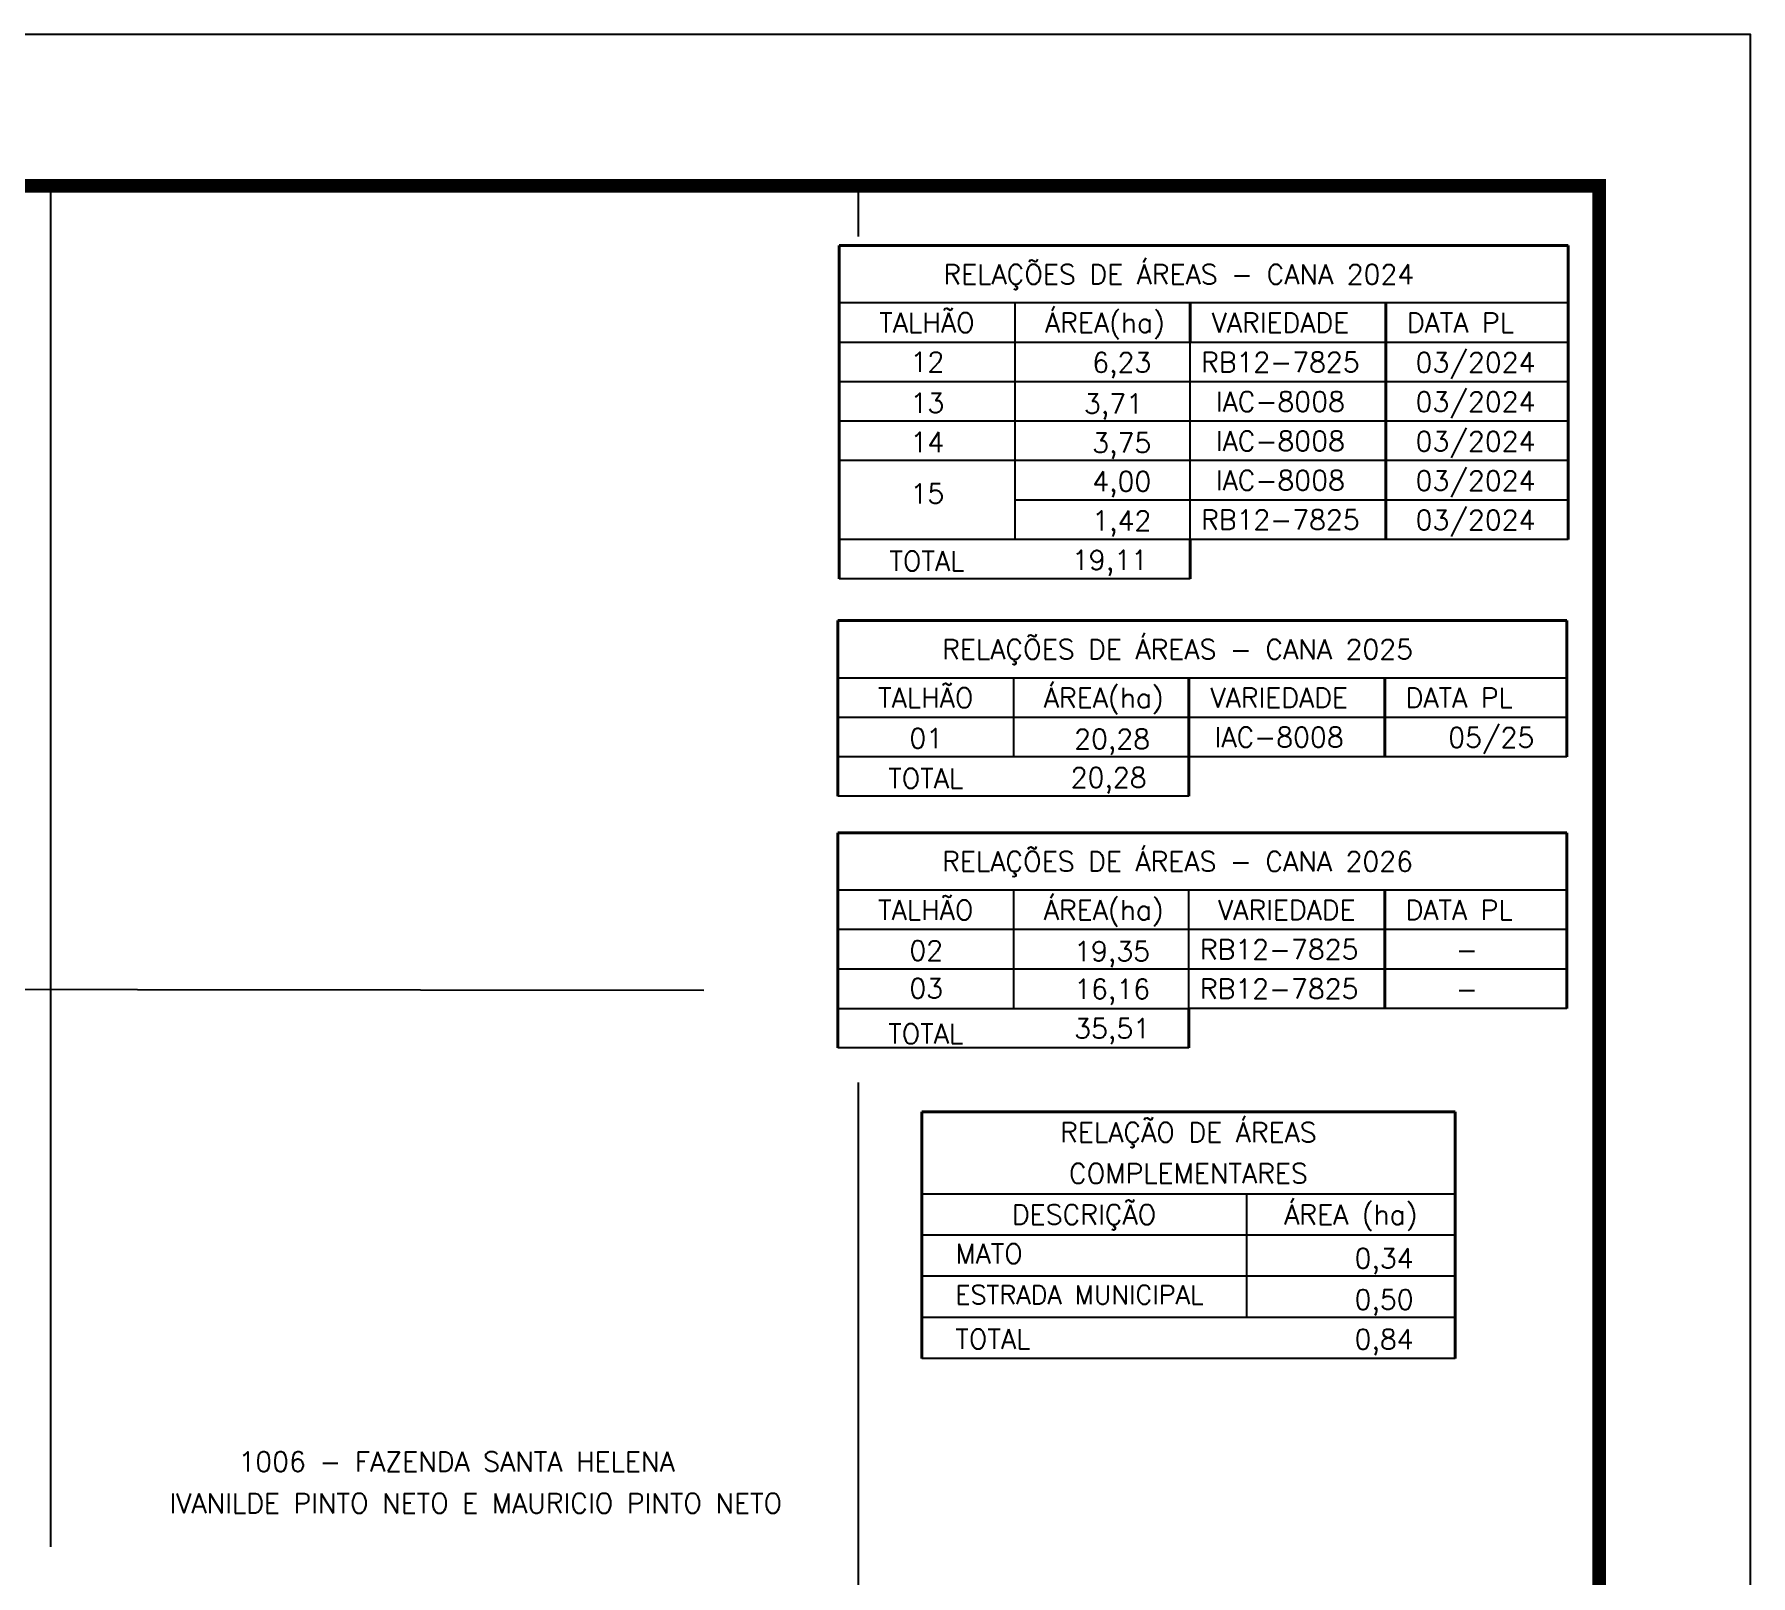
# Model space of a CAD drawing. Extents: x 742933 to 746083, y 7825389 to 7829844.
# Drawn here: x 744384 to 746083, y 7828318 to 7829844 of the extents above; entities that cross this region are included whole.
import ezdxf
from ezdxf.enums import TextEntityAlignment as Align

# ---------------------------------------------------------------- set-up
doc = ezdxf.new("R2010")
doc.units = 0
doc.linetypes.add('CONTINUO', pattern=[0])
doc.linetypes.add('LIN0', pattern=[0])
for name, color, linetype in [('MALHA', 8, 'Continuous'), ('MARGEM', 7, 'CONTINUO'), ('QUADRO_DE_AREAS_CANA_2024', 7, 'Continuous'), ('QUADRO_DE_AREAS_CANA_ANTIGA', 7, 'Continuous'), ('QUADRO_DE_AREAS_COMPLEMENTARES', 7, 'Continuous'), ('TEXTO', 7, 'Continuous')]:
    doc.layers.add(name, color=color, linetype=linetype)
doc.styles.add('SIMPLEX', font='simplex.shx', dxfattribs={"height": 20})

msp = doc.modelspace()

# ---------------------------------------------------------------- linework, layer by layer
at = {"layer": 'MALHA'}
for points in [[(744400, 7828346.7), (744400, 7829694.2)], [(745200, 7829644.1), (745200, 7829694.2)], [(743083.3, 7828900), (745046.8, 7828897.8)], [(745200, 7827997.4), (745200, 7828806.5)]]:
    msp.add_lwpolyline(points, dxfattribs=at)
at = {"layer": 'MARGEM', "color": 174, "linetype": 'LIN0', "flags": 128}
msp.add_lwpolyline([(746083.3, 7825389.2), (746083.3, 7829844.2), (742933.3, 7829844.2), (742933.3, 7825389.2)], close=True, dxfattribs=at)
at = {"layer": 'MARGEM', "color": 174, "linetype": 'LIN0', "const_width": 13.6, "flags": 128}
msp.add_lwpolyline([(745933.3, 7825890.8), (745933.3, 7829694.2), (743083.3, 7829694.2), (743083.3, 7825890.8)], close=True, dxfattribs=at)
at = {"layer": 'QUADRO_DE_AREAS_CANA_2024', "linetype": 'Continuous'}
for p, q in [((745902.6, 7829461.1), (745180.7, 7829461.1)), ((745902.6, 7829422.1), (745180.7, 7829422.1)), ((745902.6, 7829383.1), (745354.5, 7829383.1))]:
    msp.add_line(p, q, dxfattribs=at)
at = {"layer": 'QUADRO_DE_AREAS_CANA_2024'}
msp.add_line((745528.3, 7829344.1), (745180.7, 7829344.1), dxfattribs=at)
at = {"layer": 'QUADRO_DE_AREAS_CANA_2024', "color": 174, "linetype": 'ByBlock', "lineweight": 40}
for p, q in [((745528.3, 7829344.1), (745528.3, 7829305.1)), ((745527.1, 7829128.8), (745527.1, 7829089.8))]:
    msp.add_line(p, q, dxfattribs=at)
at = {"layer": 'QUADRO_DE_AREAS_CANA_2024', "color": 174, "linetype": 'Continuous'}
for p, q in [((745902.6, 7829344.1), (745528.3, 7829344.1)), ((745528.3, 7829305.1), (745180.7, 7829305.1)), ((745901.4, 7829128.8), (745527.1, 7829128.8)), ((745527.1, 7829089.8), (745179.5, 7829089.8))]:
    msp.add_line(p, q, dxfattribs=at)
at = {"layer": 'QUADRO_DE_AREAS_CANA_2024'}
msp.add_lwpolyline([(745902.6, 7829500.1), (745180.7, 7829500.1)], dxfattribs=at)
at = {"layer": 'QUADRO_DE_AREAS_CANA_ANTIGA', "color": 174, "linetype": 'ByBlock', "lineweight": 40}
for p, q in [((745902.6, 7829635), (745180.7, 7829635)), ((745180.7, 7829539.2), (745180.7, 7829635)), ((745902.6, 7829635), (745902.6, 7829539.2)), ((745180.7, 7829305.1), (745180.7, 7829539.2)), ((745902.6, 7829539.2), (745902.6, 7829344.1)), ((745179.5, 7829089.8), (745179.5, 7829263.7)), ((745901.4, 7829263.7), (745179.5, 7829263.7)), ((745901.4, 7829263.7), (745901.4, 7829128.8)), ((745179.5, 7828840.7), (745179.5, 7829053.6)), ((745901.4, 7829053.6), (745179.5, 7829053.6)), ((745901.4, 7829053.6), (745901.4, 7828879.7)), ((745527.1, 7828879.7), (745527.1, 7828840.7))]:
    msp.add_line(p, q, dxfattribs=at)
at = {"layer": 'QUADRO_DE_AREAS_CANA_ANTIGA', "linetype": 'Continuous'}
for p, q in [((745902.6, 7829578.2), (745180.7, 7829578.2)), ((745354.5, 7829578.2), (745354.5, 7829539.2)), ((745902.6, 7829539.2), (745180.7, 7829539.2)), ((745902.6, 7829539.2), (745180.7, 7829539.2)), ((745902.6, 7829539.2), (745180.7, 7829539.2)), ((745354.5, 7829539.2), (745354.5, 7829344.1)), ((745901.4, 7829206.8), (745179.5, 7829206.8)), ((745353.3, 7829206.8), (745353.3, 7829128.8)), ((745901.4, 7829167.8), (745179.5, 7829167.8)), ((745527.1, 7829128.8), (745179.5, 7829128.8)), ((745901.4, 7828996.7), (745179.5, 7828996.7)), ((745353.3, 7828996.7), (745353.3, 7828879.7)), ((745901.4, 7828957.7), (745179.5, 7828957.7))]:
    msp.add_line(p, q, dxfattribs=at)
at = {"layer": 'QUADRO_DE_AREAS_CANA_ANTIGA', "linetype": 'ByBlock', "lineweight": 40}
for p, q in [((745528.3, 7829578.2), (745528.3, 7829539.2)), ((745722.2, 7829578.2), (745722.2, 7829539.2)), ((745722.2, 7829540.5), (745722.2, 7829539.2)), ((745722.2, 7829539.2), (745722.2, 7829344.1)), ((745527.1, 7829206.8), (745527.1, 7829128.8)), ((745721, 7829206.8), (745721, 7829128.8)), ((745721, 7829130.2), (745721, 7829128.8)), ((745721, 7828996.7), (745721, 7828879.7))]:
    msp.add_line(p, q, dxfattribs=at)
at = {"layer": 'QUADRO_DE_AREAS_CANA_ANTIGA'}
for p, q in [((745528.3, 7829344.1), (745528.3, 7829539.2)), ((745527.1, 7828879.7), (745527.1, 7828996.7))]:
    msp.add_line(p, q, dxfattribs=at)
at = {"layer": 'QUADRO_DE_AREAS_CANA_ANTIGA', "color": 174, "linetype": 'Continuous'}
for p, q in [((745901.4, 7828879.7), (745527.1, 7828879.7)), ((745527.1, 7828840.7), (745179.5, 7828840.7))]:
    msp.add_line(p, q, dxfattribs=at)
at = {"layer": 'QUADRO_DE_AREAS_CANA_ANTIGA'}
msp.add_lwpolyline([(745901.4, 7828918.7), (745179.5, 7828918.7)], dxfattribs=at)
at = {"layer": 'QUADRO_DE_AREAS_CANA_ANTIGA', "linetype": 'Continuous'}
msp.add_lwpolyline([(745179.5, 7828879.7), (745527.1, 7828879.7)], dxfattribs=at)
at = {"layer": 'QUADRO_DE_AREAS_COMPLEMENTARES', "color": 174, "linetype": 'ByBlock', "lineweight": 40}
for p, q in [((745262.4, 7828533.1), (745262.4, 7828777.3)), ((745262.4, 7828777.3), (745790.7, 7828777.3)), ((745790.7, 7828777.3), (745790.7, 7828533.1))]:
    msp.add_line(p, q, dxfattribs=at)
at = {"layer": 'QUADRO_DE_AREAS_COMPLEMENTARES', "linetype": 'Continuous'}
for p, q in [((745790.7, 7828695.9), (745262.4, 7828695.9)), ((745584, 7828695.9), (745584, 7828573.8)), ((745790.7, 7828655.2), (745262.4, 7828655.2)), ((745790.7, 7828614.5), (745262.4, 7828614.5))]:
    msp.add_line(p, q, dxfattribs=at)
at = {"layer": 'QUADRO_DE_AREAS_COMPLEMENTARES', "color": 174, "linetype": 'Continuous'}
for p, q in [((745790.7, 7828573.8), (745262.4, 7828573.8)), ((745790.7, 7828533.1), (745262.4, 7828533.1))]:
    msp.add_line(p, q, dxfattribs=at)

# ---------------------------------------------------------------- texts
at = {"layer": 'QUADRO_DE_AREAS_CANA_2024', "linetype": 'Continuous', "style": 'SIMPLEX'}
for s, p in [('6,23', (745489.8, 7829509.6)), ('03/2024', (745870.2, 7829509.6)), ('03/2024', (745870.2, 7829470.6)), ('3,71', (745481.6, 7829468.8)), ('3,75', (745489.8, 7829430)), ('03/2024', (745870.2, 7829431.5)), ('4,00', (745489.8, 7829391.9)), ('03/2024', (745870.2, 7829392.5)), ('1,42', (745489.8, 7829352.9)), ('03/2024', (745870.2, 7829353.5)), ('19,11', (745486.4, 7829313.9)), ('20,28', (745488.6, 7829136.7)), ('05/25', (745869.1, 7829138.2)), ('20,28', (745485.2, 7829098.6)), ('19,35', (745488.6, 7828926.6)), ('-', (745813.1, 7828928.1)), ('16,16', (745488.6, 7828889.1)), ('-', (745813.1, 7828889.1))]:
    msp.add_text(s, height=19.5, dxfattribs=at).set_placement(p, align=Align.RIGHT)
for p in [(745267.6, 7829322.8), (745266.4, 7829107.5)]:
    msp.add_text('TOTAL', height=19.5, dxfattribs=at).set_placement(p, align=Align.MIDDLE_CENTER)
at = {"layer": 'QUADRO_DE_AREAS_CANA_ANTIGA', "linetype": 'Continuous', "style": 'SIMPLEX'}
for s, p in [('RELAÇÕES DE ÁREAS - CANA 2024', (745517, 7829606.6)), ('ÁREA(ha)', (745443.8, 7829558.7)), ('TALHÃO', (745267.6, 7829558.7)), ('VARIEDADE', (745617.6, 7829558.7)), ('DATA PL', (745795.9, 7829558.7)), ('12', (745268.1, 7829519.9)), ('RB12-7825', (745617.6, 7829519.6)), ('IAC-8008', (745617.6, 7829480.6)), ('13', (745268.1, 7829479.2)), ('14', (745268.1, 7829440.4)), ('IAC-8008', (745617.6, 7829441.6)), ('IAC-8008', (745617.6, 7829402.6)), ('15', (745268.1, 7829389.5)), ('RB12-7825', (745617.6, 7829363.6)), ('RELAÇÕES DE ÁREAS - CANA 2025', (745515.8, 7829235.3)), ('TALHÃO', (745266.4, 7829187.3)), ('ÁREA(ha)', (745442.6, 7829187.3)), ('VARIEDADE', (745616.4, 7829187.3)), ('DATA PL', (745794.7, 7829187.3)), ('01', (745266.9, 7829147.1)), ('IAC-8008', (745616.4, 7829148.3)), ('RELAÇÕES DE ÁREAS - CANA 2026', (745515.8, 7829025.2)), ('TALHÃO', (745266.4, 7828977.2)), ('ÁREA(ha)', (745442.6, 7828977.2)), ('VARIEDADE', (745623.9, 7828977.2)), ('DATA PL', (745794.6, 7828977.2)), ('02', (745266.9, 7828937)), ('RB12-7825', (745616.4, 7828938.2)), ('03', (745266.9, 7828899.5)), ('RB12-7825', (745616.4, 7828899.2)), ('TOTAL', (745266.4, 7828854.6))]:
    msp.add_text(s, height=19.5, dxfattribs=at).set_placement(p, align=Align.MIDDLE_CENTER)
msp.add_text('35,51', height=19.5, dxfattribs=at).set_placement((745488.6, 7828850.1), align=Align.RIGHT)
at = {"layer": 'QUADRO_DE_AREAS_COMPLEMENTARES', "linetype": 'Continuous', "style": 'SIMPLEX'}
for s, p in [('RELAÇÃO DE ÁREAS', (745526.5, 7828757)), ('COMPLEMENTARES', (745526.5, 7828716.3)), ('ÁREA (ha)', (745687.3, 7828675.6)), ('DESCRIÇÃO', (745423.2, 7828675.6))]:
    msp.add_text(s, height=19.5, dxfattribs=at).set_placement(p, align=Align.MIDDLE_CENTER)
for s, height, p in [('MATO', 19.5, (745295.7, 7828636.9)), ('ESTRADA MUNICIPAL', 18.5, (745295.7, 7828596.2)), ('TOTAL', 19.5, (745295.7, 7828552.4))]:
    msp.add_text(s, height=height, dxfattribs=at).set_placement(p, align=Align.MIDDLE_LEFT)
for s, p in [('0,34', (745749.6, 7828622.4)), ('0,50', (745749.6, 7828581.7)), ('0,84', (745749.6, 7828542.4))]:
    msp.add_text(s, height=19.5, dxfattribs=at).set_placement(p, align=Align.RIGHT)
at = {"layer": 'TEXTO', "linetype": 'Continuous', "style": 'SIMPLEX'}
for s, p in [('1006 - FAZENDA SANTA HELENA', (744801.8, 7828421.2)), ('IVANILDE PINTO NETO E MAURICIO PINTO NETO', (744820.8, 7828380))]:
    msp.add_text(s, height=19.5, dxfattribs=at).set_placement(p, align=Align.CENTER)

doc.saveas('drawing.dxf')
